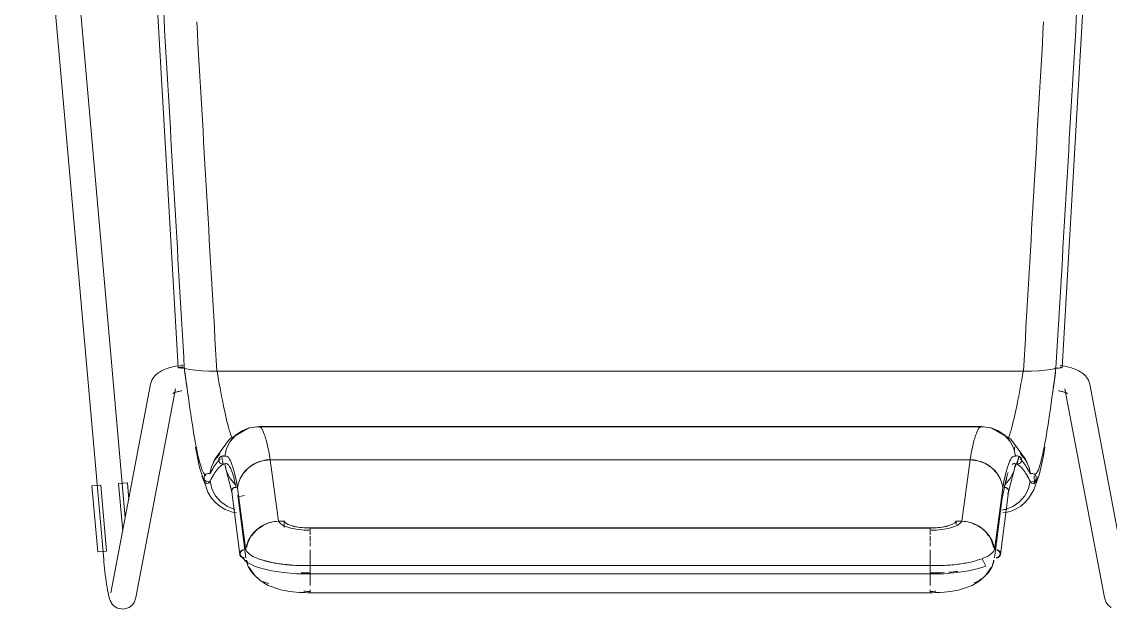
# Model space of a CAD drawing. Header units: millimetres. Extents: x 155927 to 295199, y -4084 to 97293.
# Drawn here: x 205808 to 206326, y 11464 to 11743 of the extents above; entities that cross this region are included whole.
import ezdxf

# ---------------------------------------------------------------- set-up
doc = ezdxf.new("R2010")
doc.units = ezdxf.units.MM
doc.header["$MEASUREMENT"] = 0
doc.layers.add('I-FURN', color=8, linetype='CONTINUOUS', lineweight=9)

msp = doc.modelspace()

# ---------------------------------------------------------------- linework, layer by layer
at = {"layer": 'I-FURN'}
for p, q in [((205808.28, 11930.76), (205847.23, 11487.43)), ((205857.53, 11507.3), (205820.24, 11931.81)), ((205863.43, 11910.63), (205882.71, 11578.72)), ((206322.24, 11910.63), (206302.95, 11578.72)), ((205877.63, 11578.36), (205878.23, 11578.56)), ((205878.23, 11578.56), (205878.85, 11578.74)), ((205878.85, 11578.74), (205879.48, 11578.91)), ((205879.48, 11578.91), (205880.12, 11579.07)), ((205880.12, 11579.07), (205880.78, 11579.23)), ((205880.78, 11579.23), (205881.45, 11579.37)), ((205881.45, 11579.37), (205882.13, 11579.5)), ((205882.13, 11579.5), (205882.82, 11579.63)), ((205882.71, 11578.72), (205882.78, 11578.78)), ((205882.79, 11578.67), (205882.71, 11578.72)), ((205882.78, 11578.78), (205882.72, 11578.72)), ((205882.72, 11578.72), (205882.79, 11578.67)), ((205882.96, 11578.83), (205882.78, 11578.78)), ((205882.78, 11578.78), (205882.96, 11578.83)), ((205882.79, 11578.67), (205882.98, 11578.62)), ((205882.98, 11578.62), (205882.79, 11578.67)), ((205883.25, 11578.87), (205882.96, 11578.83)), ((205882.96, 11578.83), (205883.25, 11578.87)), ((205882.98, 11578.62), (205883.28, 11578.58)), ((205883.28, 11578.57), (205882.98, 11578.62)), ((205883.63, 11578.9), (205883.25, 11578.87)), ((205883.25, 11578.87), (205883.63, 11578.9)), ((205883.28, 11578.58), (205883.67, 11578.54)), ((205883.66, 11578.54), (205883.28, 11578.57)), ((205883.52, 11579.75), (205884.24, 11579.85)), ((205884.08, 11578.93), (205883.63, 11578.9)), ((205883.63, 11578.9), (205884.08, 11578.93)), ((205884.12, 11578.52), (205883.66, 11578.54)), ((205883.67, 11578.54), (205884.12, 11578.52)), ((205884.57, 11578.94), (205884.08, 11578.93)), ((205884.08, 11578.93), (205884.57, 11578.94)), ((205884.12, 11578.52), (205884.61, 11578.51)), ((205884.61, 11578.51), (205884.12, 11578.52)), ((205884.24, 11579.85), (205884.97, 11579.95)), ((205885.07, 11578.93), (205884.57, 11578.94)), ((205884.57, 11578.94), (205885.07, 11578.93)), ((205884.61, 11578.51), (205885.11, 11578.52)), ((205885.11, 11578.52), (205884.61, 11578.51)), ((205885.11, 11578.52), (205885.58, 11578.53)), ((205885.58, 11578.53), (205885.11, 11578.52)), ((205886.48, 11578.13), (205885.58, 11578.53)), ((205885.58, 11578.53), (205886.48, 11578.13)), ((206300.08, 11578.53), (206299.18, 11578.13)), ((206299.18, 11578.13), (206300.08, 11578.53)), ((206300.08, 11578.53), (206300.55, 11578.52)), ((206300.55, 11578.52), (206300.08, 11578.53)), ((206300.55, 11578.52), (206301.05, 11578.51)), ((206301.05, 11578.51), (206300.55, 11578.52)), ((206301.05, 11578.51), (206301.54, 11578.52)), ((206301.55, 11578.52), (206301.05, 11578.51)), ((206301.54, 11578.52), (206302, 11578.54)), ((206302, 11578.54), (206301.55, 11578.52)), ((206302, 11578.54), (206302.38, 11578.58)), ((206302.39, 11578.57), (206302, 11578.54)), ((206302.41, 11578.87), (206302.03, 11578.9)), ((206302.03, 11578.9), (206302.41, 11578.87)), ((206302.84, 11579.63), (206302.14, 11579.75)), ((206302.38, 11578.58), (206302.68, 11578.62)), ((206302.68, 11578.62), (206302.39, 11578.57)), ((206302.7, 11578.83), (206302.41, 11578.87)), ((206302.41, 11578.87), (206302.7, 11578.83)), ((206303.54, 11579.5), (206302.84, 11579.63)), ((206302.95, 11578.72), (206302.88, 11578.78)), ((206302.89, 11578.78), (206302.95, 11578.72)), ((206304.22, 11579.37), (206303.54, 11579.5)), ((206304.89, 11579.23), (206304.22, 11579.37)), ((206305.54, 11579.07), (206304.89, 11579.23)), ((206306.18, 11578.91), (206305.54, 11579.07)), ((206306.81, 11578.74), (206306.18, 11578.91)), ((206307.43, 11578.56), (206306.81, 11578.74)), ((206308.04, 11578.36), (206307.43, 11578.56)), ((205870.15, 11572.76), (205870.58, 11573.55)), ((205870.58, 11573.55), (205871.07, 11574.24)), ((205871.07, 11574.24), (205871.58, 11574.83)), ((205871.58, 11574.83), (205872.1, 11575.35)), ((205872.1, 11575.35), (205872.63, 11575.8)), ((205872.63, 11575.8), (205873.16, 11576.21)), ((205873.16, 11576.21), (205873.7, 11576.56)), ((205873.7, 11576.56), (205874.24, 11576.89)), ((205874.24, 11576.89), (205874.77, 11577.18)), ((205874.77, 11577.18), (205875.32, 11577.45)), ((205875.32, 11577.45), (205875.88, 11577.7)), ((205875.88, 11577.7), (205876.45, 11577.94)), ((205876.45, 11577.94), (205877.03, 11578.16)), ((205877.03, 11578.16), (205877.63, 11578.36)), ((205888.22, 11577.77), (205886.48, 11578.13)), ((205886.48, 11578.13), (205888.23, 11577.77)), ((205890.69, 11577.46), (205888.23, 11577.77)), ((205888.23, 11577.77), (205890.73, 11577.45)), ((205893.78, 11577.22), (205890.72, 11577.45)), ((205890.73, 11577.45), (205893.83, 11577.22)), ((205897.3, 11577.06), (205893.83, 11577.22)), ((205893.83, 11577.22), (205897.36, 11577.06)), ((205901.05, 11577), (205897.36, 11577.06)), ((205897.36, 11577.06), (205901.13, 11577)), ((205901.13, 11577), (206284.53, 11577)), ((206284.53, 11577), (205901.13, 11577)), ((206284.53, 11577), (206288.3, 11577.06)), ((206288.3, 11577.06), (206284.61, 11577)), ((206288.3, 11577.06), (206291.83, 11577.22)), ((206291.84, 11577.22), (206288.36, 11577.06)), ((206291.83, 11577.22), (206294.94, 11577.45)), ((206294.94, 11577.45), (206291.88, 11577.22)), ((206294.94, 11577.45), (206297.43, 11577.77)), ((206297.43, 11577.77), (206294.97, 11577.46)), ((206297.43, 11577.77), (206299.18, 11578.13)), ((206299.18, 11578.13), (206297.44, 11577.77)), ((206308.63, 11578.16), (206308.04, 11578.36)), ((206309.21, 11577.94), (206308.63, 11578.16)), ((206309.78, 11577.7), (206309.21, 11577.94)), ((206310.34, 11577.45), (206309.78, 11577.7)), ((206310.89, 11577.18), (206310.34, 11577.45)), ((206311.43, 11576.89), (206310.89, 11577.18)), ((206311.97, 11576.56), (206311.43, 11576.89)), ((206312.5, 11576.21), (206311.97, 11576.56)), ((206313.04, 11575.8), (206312.5, 11576.21)), ((206313.57, 11575.35), (206313.04, 11575.8)), ((206314.09, 11574.83), (206313.57, 11575.35)), ((206314.6, 11574.24), (206314.09, 11574.83)), ((206315.08, 11573.55), (206314.6, 11574.24)), ((206315.52, 11572.76), (206315.08, 11573.55)), ((205869.52, 11570.88), (205850.71, 11471.58)), ((205862.5, 11469.35), (205881.31, 11568.64)), ((205869.52, 11570.88), (205869.78, 11571.86)), ((205869.78, 11571.86), (205870.15, 11572.76)), ((206304.35, 11568.64), (206323.16, 11469.35)), ((206315.88, 11571.86), (206315.52, 11572.76)), ((206316.14, 11570.88), (206315.88, 11571.86)), ((206334.95, 11471.58), (206316.14, 11570.88)), ((205880.09, 11566.41), (205880.12, 11566.43)), ((205880.12, 11566.43), (205880.19, 11566.47)), ((205880.19, 11566.47), (205880.28, 11566.52)), ((205880.28, 11566.52), (205880.43, 11566.59)), ((205880.43, 11566.59), (205880.62, 11566.68)), ((205880.62, 11566.68), (205880.86, 11566.77)), ((205880.86, 11566.77), (205881.13, 11566.88)), ((205881.13, 11566.88), (205881.43, 11566.98)), ((205881.43, 11566.98), (205881.77, 11567.09)), ((205881.77, 11567.09), (205882.13, 11567.2)), ((205882.13, 11567.2), (205882.53, 11567.31)), ((205882.53, 11567.31), (205882.95, 11567.41)), ((205882.95, 11567.41), (205883.39, 11567.52)), ((205883.39, 11567.52), (205883.86, 11567.62)), ((205883.86, 11567.62), (205884.35, 11567.71)), ((206301.8, 11567.62), (206301.31, 11567.71)), ((206302.27, 11567.52), (206301.8, 11567.62)), ((206302.72, 11567.41), (206302.27, 11567.52)), ((206303.14, 11567.31), (206302.72, 11567.41)), ((206303.53, 11567.2), (206303.14, 11567.31)), ((206303.9, 11567.09), (206303.53, 11567.2)), ((206304.23, 11566.98), (206303.9, 11567.09)), ((206304.54, 11566.88), (206304.23, 11566.98)), ((206304.81, 11566.77), (206304.54, 11566.88)), ((206305.04, 11566.68), (206304.81, 11566.77)), ((206305.23, 11566.59), (206305.04, 11566.68)), ((206305.38, 11566.52), (206305.23, 11566.59)), ((206305.47, 11566.47), (206305.38, 11566.52)), ((206305.55, 11566.43), (206305.47, 11566.47)), ((206305.57, 11566.41), (206305.55, 11566.43)), ((205915.79, 11549.79), (205907.14, 11544.67)), ((205913.08, 11548.67), (205909.94, 11546.5)), ((205909.95, 11546.49), (205913.08, 11548.66)), ((205915.94, 11549.86), (205912.76, 11548.49)), ((205916.65, 11550.03), (205913.08, 11548.67)), ((205913.08, 11548.66), (205916.65, 11550.02)), ((205920.98, 11550.65), (205915.94, 11549.86)), ((205916.65, 11550.02), (205920.44, 11550.5)), ((205920.44, 11550.5), (205916.65, 11550.03)), ((205920.44, 11550.5), (206265.22, 11550.5)), ((206265.22, 11550.5), (205920.44, 11550.5)), ((205959.89, 11550.66), (205920.98, 11550.66)), ((206264.69, 11550.66), (205959.89, 11550.66)), ((206264.69, 11550.65), (206269.72, 11549.86)), ((206265.22, 11550.5), (206269.01, 11550.02)), ((206269.02, 11550.03), (206265.22, 11550.5)), ((206269.01, 11550.02), (206272.58, 11548.66)), ((206272.59, 11548.67), (206269.02, 11550.03)), ((206269.72, 11549.86), (206272.9, 11548.49)), ((206269.87, 11549.79), (206278.53, 11544.67)), ((206272.58, 11548.66), (206275.72, 11546.49)), ((206275.72, 11546.5), (206272.59, 11548.67)), ((205907.14, 11544.67), (205900.15, 11535.14)), ((205907.43, 11543.62), (205905.68, 11540.23)), ((205905.69, 11540.23), (205907.44, 11543.61)), ((205909.94, 11546.5), (205907.43, 11543.62)), ((205907.44, 11543.61), (205909.95, 11546.49)), ((206278.23, 11543.62), (206275.72, 11546.5)), ((206275.72, 11546.49), (206278.22, 11543.61)), ((206278.22, 11543.61), (206279.98, 11540.23)), ((206279.98, 11540.23), (206278.23, 11543.62)), ((206278.53, 11544.67), (206285.51, 11535.14)), ((205890.82, 11540.81), (205892.73, 11531.15)), ((205902.61, 11537.9), (205900.2, 11535.06)), ((205900.21, 11535.06), (205902.61, 11537.9)), ((205905.68, 11540.23), (205904.79, 11536.51)), ((206280.88, 11536.51), (206279.98, 11540.23)), ((206283.06, 11537.9), (206285.45, 11535.06)), ((206285.46, 11535.06), (206283.06, 11537.9)), ((206294.11, 11536.74), (206294.84, 11540.81)), ((205900.2, 11535.06), (205898.56, 11531.74)), ((205898.57, 11531.73), (205900.21, 11535.06)), ((205900.15, 11535.14), (205899.26, 11533.39)), ((205901.95, 11534.76), (205902.02, 11535.25)), ((205902.01, 11535.25), (205901.95, 11534.76)), ((205902.02, 11534.27), (205901.95, 11534.76)), ((205901.95, 11534.76), (205902.01, 11534.27)), ((205902.2, 11535.71), (205902.01, 11535.25)), ((205902.01, 11534.27), (205902.2, 11533.81)), ((205902.02, 11535.25), (205902.21, 11535.71)), ((205902.21, 11533.81), (205902.02, 11534.27)), ((205902.49, 11536.11), (205902.2, 11535.71)), ((205902.2, 11533.81), (205902.49, 11533.4)), ((205902.21, 11535.71), (205902.5, 11536.11)), ((205902.5, 11533.41), (205902.21, 11533.81)), ((205902.88, 11536.43), (205902.49, 11536.11)), ((205902.49, 11533.4), (205902.88, 11533.09)), ((205902.5, 11536.11), (205902.88, 11536.43)), ((205902.88, 11533.09), (205902.5, 11533.41)), ((205902.88, 11536.43), (205903.33, 11536.63)), ((205903.33, 11536.63), (205902.88, 11536.43)), ((205903.33, 11532.89), (205902.88, 11533.09)), ((205902.88, 11533.09), (205903.33, 11532.89)), ((205905.86, 11536.53), (205902.98, 11536.48)), ((205903.27, 11536.61), (205904.11, 11532.72)), ((205903.33, 11536.63), (205903.82, 11536.71)), ((205903.82, 11536.71), (205903.33, 11536.63)), ((205903.82, 11532.81), (205903.33, 11532.89)), ((205903.33, 11532.89), (205903.82, 11532.8)), ((205903.82, 11536.71), (205904.32, 11536.67)), ((205904.32, 11536.67), (205903.82, 11536.71)), ((205904.32, 11532.85), (205903.82, 11532.81)), ((205903.82, 11532.8), (205904.32, 11532.84)), ((205904.32, 11536.67), (205904.79, 11536.51)), ((205904.79, 11536.51), (205904.32, 11536.67)), ((205904.79, 11533.01), (205904.32, 11532.85)), ((205904.32, 11532.84), (205904.79, 11533)), ((205904.79, 11533), (205905.68, 11529.29)), ((205905.14, 11531.16), (205904.82, 11533.02)), ((205919.16, 11533.11), (205916.05, 11531.03)), ((205922.71, 11534.43), (205919.16, 11533.11)), ((205926.48, 11534.9), (205922.71, 11534.43)), ((205930.34, 11505.63), (205926.48, 11534.9)), ((205926.48, 11534.9), (206259.19, 11534.9)), ((206259.19, 11534.9), (205926.48, 11534.9)), ((206259.19, 11534.9), (206255.33, 11505.63)), ((206262.96, 11534.43), (206259.19, 11534.9)), ((206266.5, 11533.11), (206262.96, 11534.43)), ((206269.62, 11531.03), (206266.5, 11533.11)), ((206279.98, 11529.29), (206280.88, 11533)), ((206280.52, 11531.16), (206282.69, 11536.48)), ((206280.87, 11536.51), (206281.34, 11536.67)), ((206281.34, 11532.85), (206280.87, 11533.01)), ((206281.35, 11536.67), (206280.88, 11536.51)), ((206280.88, 11533), (206281.35, 11532.84)), ((206281.34, 11536.67), (206281.84, 11536.71)), ((206281.84, 11532.81), (206281.34, 11532.85)), ((206281.84, 11536.71), (206281.35, 11536.67)), ((206281.35, 11532.84), (206281.84, 11532.8)), ((206281.55, 11532.72), (206282.39, 11536.61)), ((206281.84, 11536.71), (206282.33, 11536.63)), ((206282.33, 11536.63), (206281.84, 11536.71)), ((206282.33, 11532.89), (206281.84, 11532.81)), ((206281.84, 11532.8), (206282.33, 11532.89)), ((206282.33, 11536.63), (206282.78, 11536.43)), ((206282.79, 11536.43), (206282.33, 11536.63)), ((206282.78, 11533.09), (206282.33, 11532.89)), ((206282.33, 11532.89), (206282.79, 11533.09)), ((206282.78, 11536.43), (206283.16, 11536.11)), ((206283.16, 11533.41), (206282.78, 11533.09)), ((206283.17, 11536.11), (206282.79, 11536.43)), ((206282.79, 11533.09), (206283.17, 11533.4)), ((206283.16, 11536.11), (206283.46, 11535.71)), ((206283.46, 11533.81), (206283.16, 11533.41)), ((206283.46, 11535.71), (206283.17, 11536.11)), ((206283.17, 11533.4), (206283.46, 11533.81)), ((206283.46, 11535.71), (206283.65, 11535.25)), ((206283.65, 11535.25), (206283.46, 11535.71)), ((206283.65, 11534.27), (206283.46, 11533.81)), ((206283.46, 11533.81), (206283.65, 11534.27)), ((206283.65, 11535.25), (206283.71, 11534.76)), ((206283.72, 11534.76), (206283.65, 11535.25)), ((206283.71, 11534.76), (206283.65, 11534.27)), ((206283.65, 11534.27), (206283.72, 11534.76)), ((206285.45, 11535.06), (206287.09, 11531.73)), ((206287.1, 11531.74), (206285.46, 11535.06)), ((206285.51, 11535.14), (206286.4, 11533.39)), ((206292.21, 11528.22), (206294.11, 11536.74)), ((205892.73, 11531.15), (205896.71, 11519.43)), ((205895.01, 11526.83), (205894.95, 11526.34)), ((205894.96, 11526.34), (205895.02, 11526.82)), ((205895.19, 11527.29), (205895.01, 11526.83)), ((205895.02, 11526.82), (205895.2, 11527.28)), ((205895.48, 11527.69), (205895.19, 11527.29)), ((205895.2, 11527.28), (205895.49, 11527.69)), ((205895.86, 11528.01), (205895.48, 11527.69)), ((205895.49, 11527.69), (205895.87, 11528)), ((205896.31, 11528.21), (205895.86, 11528.01)), ((205895.87, 11528), (205896.31, 11528.21)), ((205896.31, 11528.21), (205896.81, 11528.3)), ((205896.8, 11528.3), (205896.31, 11528.21)), ((205897.3, 11528.27), (205896.8, 11528.3)), ((205896.81, 11528.3), (205897.3, 11528.27)), ((205897.3, 11528.27), (205897.78, 11528.12)), ((205897.78, 11528.12), (205897.3, 11528.27)), ((205898.56, 11531.74), (205897.78, 11528.12)), ((205897.78, 11528.12), (205898.57, 11531.73)), ((205908.11, 11519.54), (205905.14, 11531.16)), ((205905.68, 11529.29), (205907.43, 11525.9)), ((205916.05, 11531.03), (205913.56, 11528.29)), ((206272.1, 11528.29), (206269.62, 11531.03)), ((206277.55, 11519.54), (206280.52, 11531.16)), ((206278.23, 11525.9), (206279.98, 11529.29)), ((206287.09, 11531.73), (206287.88, 11528.12)), ((206287.88, 11528.12), (206287.1, 11531.74)), ((206287.88, 11528.12), (206288.36, 11528.27)), ((206288.36, 11528.27), (206287.88, 11528.12)), ((206288.36, 11528.27), (206288.86, 11528.3)), ((206288.86, 11528.3), (206288.36, 11528.27)), ((206288.86, 11528.3), (206289.35, 11528.21)), ((206289.35, 11528.21), (206288.86, 11528.3)), ((206289.35, 11528.21), (206289.8, 11528)), ((206289.8, 11528.01), (206289.35, 11528.21)), ((206289.54, 11520.59), (206292.21, 11528.22)), ((206289.91, 11523.39), (206289.71, 11527.24)), ((206290.18, 11527.69), (206289.8, 11528.01)), ((206289.8, 11528), (206290.18, 11527.69)), ((206290.18, 11527.69), (206290.47, 11527.28)), ((206290.47, 11527.29), (206290.18, 11527.69)), ((206290.65, 11526.83), (206290.47, 11527.29)), ((206290.47, 11527.28), (206290.65, 11526.82)), ((206290.71, 11526.34), (206290.65, 11526.83)), ((206290.65, 11526.82), (206290.71, 11526.34)), ((205841.66, 11522.45), (205843.7, 11522.63)), ((205844.42, 11491.04), (205841.66, 11522.45)), ((205843.7, 11522.63), (205845.76, 11522.81)), ((205848.65, 11491.41), (205845.89, 11522.82)), ((205854.33, 11523.57), (205856.32, 11500.96)), ((205854.46, 11523.58), (205856.52, 11523.76)), ((205856.52, 11523.76), (205858.57, 11523.94)), ((205859.26, 11516.04), (205858.57, 11523.94)), ((205894.95, 11526.34), (205895.03, 11525.85)), ((205895.03, 11525.85), (205894.96, 11526.34)), ((205895.23, 11525.4), (205895.03, 11525.85)), ((205895.03, 11525.85), (205895.22, 11525.4)), ((205895.22, 11525.4), (205895.52, 11525)), ((205895.53, 11525.01), (205895.23, 11525.4)), ((205895.52, 11525), (205895.91, 11524.7)), ((205895.91, 11524.7), (205895.53, 11525.01)), ((205896.37, 11524.51), (205895.91, 11524.7)), ((205895.91, 11524.7), (205896.37, 11524.5)), ((205896.86, 11524.43), (205896.37, 11524.51)), ((205896.37, 11524.5), (205896.86, 11524.43)), ((205897.36, 11524.47), (205896.86, 11524.43)), ((205896.86, 11524.43), (205897.36, 11524.47)), ((205897.83, 11524.64), (205897.36, 11524.47)), ((205897.36, 11524.47), (205897.83, 11524.64)), ((205897.83, 11524.64), (205898.73, 11521.01)), ((205907.43, 11525.9), (205909.94, 11523.02)), ((205909.47, 11521.64), (205909.02, 11521.45)), ((205909.96, 11521.72), (205909.47, 11521.64)), ((205910.46, 11521.68), (205909.96, 11521.72)), ((205914.77, 11491.83), (205910.93, 11521.53)), ((206270.89, 11491.83), (206274.73, 11521.53)), ((206275.97, 11523.49), (206274.59, 11517.2)), ((206275.7, 11521.72), (206275.21, 11521.68)), ((206276.19, 11521.64), (206275.7, 11521.72)), ((206275.72, 11523.02), (206278.23, 11525.9)), ((206276.72, 11525.93), (206275.97, 11523.49)), ((206276.65, 11521.45), (206276.19, 11521.64)), ((206286.93, 11521.01), (206287.83, 11524.64)), ((206288.3, 11524.47), (206287.83, 11524.64)), ((206287.83, 11524.64), (206288.3, 11524.47)), ((206288.74, 11523.71), (206289.91, 11523.39)), ((206289.3, 11524.51), (206288.8, 11524.43)), ((206288.8, 11524.43), (206289.3, 11524.5)), ((206289.75, 11524.7), (206289.3, 11524.51)), ((206289.3, 11524.5), (206289.75, 11524.7)), ((206290.14, 11525.01), (206289.75, 11524.7)), ((206289.75, 11524.7), (206290.14, 11525)), ((206290.44, 11525.4), (206290.14, 11525.01)), ((206290.14, 11525), (206290.44, 11525.4)), ((206290.63, 11525.85), (206290.44, 11525.4)), ((206290.44, 11525.4), (206290.64, 11525.85)), ((206290.71, 11526.34), (206290.63, 11525.85)), ((206290.64, 11525.85), (206290.71, 11526.34)), ((205896.71, 11519.43), (205898.53, 11516.61)), ((205898.53, 11516.61), (205900.52, 11514.36)), ((205898.73, 11521.01), (205900.47, 11517.69)), ((205900.47, 11517.69), (205902.95, 11514.86)), ((205908.15, 11520.32), (205908.08, 11519.85)), ((205908.08, 11519.85), (205908.15, 11519.39)), ((205908.1, 11519.62), (205911.95, 11489.84)), ((205908.34, 11520.76), (205908.15, 11520.32)), ((205908.15, 11519.39), (205908.34, 11518.94)), ((205908.63, 11521.15), (205908.34, 11520.76)), ((205909.02, 11521.45), (205908.63, 11521.15)), ((205910.95, 11517.98), (205914.79, 11488.29)), ((205911.07, 11517.2), (205914.21, 11517.82)), ((206270.87, 11488.29), (206274.71, 11517.98)), ((206273.71, 11489.84), (206277.56, 11519.62)), ((206277.03, 11521.15), (206276.65, 11521.45)), ((206277.32, 11520.76), (206277.03, 11521.15)), ((206277.03, 11518.56), (206277.33, 11518.94)), ((206277.51, 11520.32), (206277.32, 11520.76)), ((206277.33, 11518.94), (206277.51, 11519.39)), ((206277.58, 11519.85), (206277.51, 11520.32)), ((206277.51, 11519.39), (206277.58, 11519.85)), ((206282.71, 11514.86), (206285.19, 11517.69)), ((206285.19, 11517.69), (206286.93, 11521.01)), ((206285.3, 11514.52), (206287.04, 11516.48)), ((206287.04, 11516.48), (206289.54, 11520.59)), ((205900.52, 11514.36), (205902.69, 11512.58)), ((205902.69, 11512.58), (205904.96, 11511.24)), ((205902.95, 11514.86), (205906.04, 11512.69)), ((205904.96, 11511.24), (205908.56, 11509.95)), ((205906.04, 11512.69), (205909.55, 11511.28)), ((206276.11, 11511.29), (206274.37, 11510.92)), ((206274.37, 11510.92), (206276.11, 11511.28)), ((206276.11, 11511.28), (206279.63, 11512.69)), ((206278.76, 11510.43), (206281.13, 11511.46)), ((206279.63, 11512.69), (206282.71, 11514.86)), ((206281.13, 11511.46), (206283.32, 11512.83)), ((206283.32, 11512.83), (206285.3, 11514.52)), ((205908.56, 11509.95), (205910.34, 11509.72)), ((206274.83, 11509.62), (206276.25, 11509.77)), ((206276.25, 11509.77), (206278.76, 11510.43)), ((205933.05, 11505.69), (205930.34, 11505.63)), ((205933.05, 11505.69), (205933.05, 11502.69)), ((205933.69, 11504.83), (205933.05, 11505.69)), ((205935.04, 11504.05), (205933.69, 11504.83)), ((205937.03, 11503.37), (205935.04, 11504.05)), ((205939.52, 11502.86), (205937.03, 11503.37)), ((205942.37, 11502.55), (205939.52, 11502.86)), ((205945.41, 11502.44), (205942.37, 11502.55)), ((206240.26, 11502.44), (205945.41, 11502.44)), ((205945.41, 11502.38), (206240.26, 11502.38)), ((205945.41, 11499.11), (205945.41, 11500.85)), ((206243.29, 11502.55), (206240.26, 11502.44)), ((206240.26, 11500.85), (206240.26, 11499.11)), ((206246.15, 11502.86), (206243.29, 11502.55)), ((206248.64, 11503.37), (206246.15, 11502.86)), ((206250.62, 11504.05), (206248.64, 11503.37)), ((206251.97, 11504.83), (206250.62, 11504.05)), ((206252.61, 11505.69), (206251.97, 11504.83)), ((206252.61, 11504.03), (206252.61, 11505.69)), ((206255.33, 11505.63), (206252.61, 11505.69)), ((205945.41, 11496.06), (205945.41, 11498.53)), ((206240.26, 11498.53), (206240.26, 11496.06)), ((205846.46, 11491.22), (205844.42, 11491.04)), ((205848.52, 11491.4), (205846.46, 11491.22)), ((205914.64, 11489.48), (205914.02, 11494.25)), ((205945.41, 11493.7), (205945.41, 11495.54)), ((205945.41, 11488.51), (205945.41, 11492.07)), ((206240.26, 11495.54), (206240.26, 11493.7)), ((206240.26, 11492.07), (206240.26, 11488.51)), ((206271.33, 11491.82), (206271.64, 11494.26)), ((205847.24, 11487.28), (205847.23, 11487.43)), ((205847.31, 11486.52), (205847.24, 11487.28)), ((205847.38, 11485.77), (205847.31, 11486.52)), ((205847.45, 11485.03), (205847.38, 11485.77)), ((205914.86, 11486.44), (205912.31, 11489.35)), ((205918.98, 11484.26), (205914.86, 11486.44)), ((205920.74, 11487.8), (205924.17, 11486.71)), ((205924.17, 11486.71), (205928.61, 11485.74)), ((205928.61, 11485.74), (205932.62, 11485.15)), ((205945.41, 11488.32), (205945.41, 11484.51)), ((205945.41, 11484.51), (205945.41, 11488.32)), ((206240.26, 11484.51), (206240.26, 11488.32)), ((206240.26, 11488.32), (206240.26, 11484.51)), ((206266.69, 11484.26), (206264.93, 11487.8)), ((205847.53, 11484.28), (205847.45, 11485.03)), ((205847.6, 11483.54), (205847.53, 11484.28)), ((205847.68, 11482.81), (205847.6, 11483.54)), ((205847.76, 11482.08), (205847.68, 11482.81)), ((205847.84, 11481.36), (205847.76, 11482.08)), ((205847.93, 11480.66), (205847.84, 11481.36)), ((205848.01, 11479.96), (205847.93, 11480.66)), ((205916.44, 11483.65), (205916.34, 11483.85)), ((205919.11, 11479.76), (205916.44, 11483.65)), ((205922.43, 11483.1), (205918.98, 11484.26)), ((205927.12, 11482), (205922.43, 11483.1)), ((205932.74, 11481.16), (205927.12, 11482)), ((205932.62, 11485.15), (205939.18, 11484.61)), ((205938.86, 11480.67), (205932.74, 11481.16)), ((205945.41, 11480.57), (205938.86, 11480.67)), ((205939.18, 11484.61), (205945.41, 11484.54)), ((206240.26, 11484.54), (205945.41, 11484.54)), ((205945.41, 11480.58), (205945.41, 11484.53)), ((205945.41, 11484.53), (205945.41, 11484.43)), ((205945.41, 11484.43), (205945.41, 11484.2)), ((205945.41, 11484.2), (205945.41, 11483.87)), ((205945.41, 11483.87), (205945.41, 11483.45)), ((205945.41, 11483.45), (205945.41, 11482.98)), ((205945.41, 11482.98), (205945.41, 11482.48)), ((205945.41, 11482.48), (205945.41, 11481.99)), ((205945.41, 11481.99), (205945.41, 11481.54)), ((205945.41, 11481.54), (205945.41, 11481.15)), ((205945.41, 11481.15), (205945.41, 11480.84)), ((205945.41, 11480.84), (205945.41, 11480.64)), ((205945.41, 11480.82), (205945.41, 11477.79)), ((205945.41, 11477.8), (205945.41, 11480.82)), ((205945.41, 11480.64), (205945.41, 11480.57)), ((205945.41, 11480.57), (206240.26, 11480.57)), ((206240.26, 11484.43), (206240.26, 11480.58)), ((206240.26, 11484.2), (206240.26, 11484.43)), ((206240.26, 11483.87), (206240.26, 11484.2)), ((206240.26, 11483.45), (206240.26, 11483.87)), ((206240.26, 11482.98), (206240.26, 11483.45)), ((206240.26, 11482.48), (206240.26, 11482.98)), ((206240.26, 11481.99), (206240.26, 11482.48)), ((206240.26, 11481.54), (206240.26, 11481.99)), ((206240.26, 11481.15), (206240.26, 11481.54)), ((206240.26, 11480.84), (206240.26, 11481.15)), ((206240.26, 11480.64), (206240.26, 11480.84)), ((206240.26, 11477.79), (206240.26, 11480.82)), ((206240.26, 11480.82), (206240.26, 11477.8)), ((206240.26, 11480.57), (206246.8, 11480.67)), ((206240.26, 11480.57), (206240.26, 11480.64)), ((206246.8, 11480.67), (206252.92, 11481.16)), ((206252.92, 11481.16), (206258.54, 11482)), ((206258.54, 11482), (206263.23, 11483.1)), ((206263.23, 11483.1), (206266.69, 11484.26)), ((206266.55, 11479.76), (206269.23, 11483.65)), ((206269.23, 11483.65), (206269.33, 11483.85)), ((205848.1, 11479.27), (205848.01, 11479.96)), ((205848.18, 11478.59), (205848.1, 11479.27)), ((205848.27, 11477.93), (205848.18, 11478.59)), ((205848.36, 11477.28), (205848.27, 11477.93)), ((205848.45, 11476.65), (205848.36, 11477.28)), ((205848.54, 11476.03), (205848.45, 11476.65)), ((205848.63, 11475.42), (205848.54, 11476.03)), ((205848.72, 11474.84), (205848.63, 11475.42)), ((205921.59, 11477.46), (205919.11, 11479.76)), ((205925.47, 11475.07), (205921.59, 11477.46)), ((205931.52, 11472.95), (205925.47, 11475.07)), ((205945.41, 11475.06), (205945.41, 11477.64)), ((206240.26, 11477.64), (206240.26, 11475.06)), ((206254.15, 11472.95), (206260.19, 11475.07)), ((206260.19, 11475.07), (206264.08, 11477.46)), ((206264.08, 11477.46), (206266.55, 11479.76)), ((205848.82, 11474.27), (205848.72, 11474.84)), ((205848.91, 11473.72), (205848.82, 11474.27)), ((205849, 11473.19), (205848.91, 11473.72)), ((205849.1, 11472.67), (205849, 11473.19)), ((205849.19, 11472.18), (205849.1, 11472.67)), ((205849.29, 11471.7), (205849.19, 11472.18)), ((205849.38, 11471.24), (205849.29, 11471.7)), ((205849.48, 11470.8), (205849.38, 11471.24)), ((205849.58, 11470.37), (205849.48, 11470.8)), ((205849.69, 11469.95), (205849.58, 11470.37)), ((205849.79, 11469.55), (205849.69, 11469.95)), ((205935.55, 11472.16), (205931.52, 11472.95)), ((205940.38, 11471.65), (205935.55, 11472.16)), ((205945.41, 11471.54), (205940.38, 11471.65)), ((205945.41, 11471.55), (205945.41, 11473.03)), ((205945.41, 11471.71), (205945.41, 11471.54)), ((205945.41, 11471.54), (206240.26, 11471.54)), ((206240.26, 11473.03), (206240.26, 11471.55)), ((206240.26, 11471.54), (206240.26, 11471.71)), ((206240.26, 11471.54), (206245.29, 11471.65)), ((206245.29, 11471.65), (206250.11, 11472.16)), ((206250.11, 11472.16), (206254.15, 11472.95)), ((205849.91, 11469.16), (205849.79, 11469.55)), ((205850.03, 11468.76), (205849.91, 11469.16)), ((205850.18, 11468.36), (205850.03, 11468.76)), ((205850.34, 11467.93), (205850.18, 11468.36)), ((205850.56, 11467.45), (205850.34, 11467.93)), ((205850.86, 11466.89), (205850.56, 11467.45)), ((205851.34, 11466.19), (205850.86, 11466.89)), ((205852.2, 11465.28), (205851.34, 11466.19)), ((205853.85, 11464.24), (205852.2, 11465.28)), ((205859.36, 11464.59), (205860.94, 11465.91)), ((205860.94, 11465.91), (205861.69, 11467)), ((205861.69, 11467), (205862.06, 11467.8)), ((205862.06, 11467.8), (205862.28, 11468.42)), ((205862.28, 11468.42), (205862.41, 11468.93)), ((205862.41, 11468.93), (205862.5, 11469.35)), ((206323.25, 11468.93), (206323.16, 11469.35)), ((206323.39, 11468.42), (206323.25, 11468.93)), ((206323.6, 11467.8), (206323.39, 11468.42)), ((206323.98, 11467), (206323.6, 11467.8)), ((206324.72, 11465.91), (206323.98, 11467)), ((206326.3, 11464.59), (206324.72, 11465.91)), ((205856.61, 11463.76), (205853.85, 11464.24)), ((205859.36, 11464.59), (205856.61, 11463.76))]:
    msp.add_line(p, q, dxfattribs=at)
for centre, major_axis, ratio, start_param, end_param in [((205926.61, 11519.84), (-15.78, 0), 0.955139, 4.720632, 5.68731), ((206259.06, 11519.84), (-15.78, 0), 0.955139, 3.737469, 4.704147), ((205926.61, 11519.84), (-15.78, 0), 0.955139, 5.687432, 5.928979), ((206259.06, 11519.84), (-15.78, 0), 0.955139, 3.495799, 3.737346), ((205910.05, 11519.85), (-1.96, 0), 0.955139, 4.501447, 6.790779), ((205926.61, 11519.84), (-15.78, 0), 0.955139, 5.929149, 6.170649), ((206259.06, 11519.84), (-15.78, 0), 0.955139, 3.254129, 3.495629), ((206275.62, 11519.85), (-1.96, 0), 0.955139, 2.379629, 4.923331), ((205945.41, 11487.29), (0, -15.75), 0.000004, 3.431839, 3.614078), ((206240.26, 11487.29), (0, -15.75), 0.000004, 2.669107, 2.851347), ((205945.41, 11475.81), (-12.4, 0), 0.287441, 1.332781, 1.570796), ((206240.26, 11475.81), (12.4, 0), 0.287441, 4.712389, 4.932602)]:
    msp.add_ellipse(centre, major_axis=major_axis, ratio=ratio, start_param=start_param, end_param=end_param, dxfattribs=at)
for points in [[(205885.58, 11578.53), (205882.36, 11633.77), (205875.92, 11744.36), (205869.48, 11855.13), (205866.26, 11910.53)], [(206300.08, 11578.53), (206303.3, 11633.77), (206309.74, 11744.36), (206316.18, 11855.13), (206319.4, 11910.53)], [(205901.05, 11577), (205897.86, 11632.36), (205894.66, 11687.78), (205891.47, 11743.25)], [(206294.2, 11743.25), (206291, 11687.78), (206287.81, 11632.36), (206284.61, 11577)], [(205885.6, 11578.52), (205885.98, 11575.46), (205886.37, 11572.37), (205886.76, 11569.32)], [(206300.07, 11578.52), (206299.67, 11575.4), (206299.28, 11572.24), (206298.88, 11569.12)], [(205920.98, 11550.65), (205920.8, 11550.65), (205920.62, 11550.6), (205920.44, 11550.5)], [(206265.22, 11550.5), (206265.04, 11550.6), (206264.87, 11550.65), (206264.69, 11550.65)], [(205904.79, 11536.51), (205905.81, 11537.06), (205907.86, 11535.09), (205909.91, 11527.03), (205910.93, 11521.53)], [(206280.87, 11536.51), (206279.85, 11537.06), (206277.8, 11535.09), (206275.76, 11527.03), (206274.73, 11521.53)], [(206280.48, 11540.98), (206280.43, 11540.51), (206280.37, 11540.04), (206280.32, 11539.58)], [(206280.87, 11533.01), (206280.33, 11533.3), (206279.78, 11533.16), (206279.24, 11532.59)], [(206277.34, 11528.85), (206276.68, 11526.96), (206276.02, 11524.15), (206275.36, 11521.11)], [(205930.34, 11505.63), (205929.04, 11505.59), (205926.54, 11505.23), (205922.94, 11503.81), (205919.79, 11501.62), (205917.26, 11498.78), (205915.5, 11495.44), (205914.92, 11493.07), (205914.77, 11491.83)], [(205945.41, 11501.31), (205941.62, 11501.37), (205934.22, 11502.34), (205930.84, 11504.5), (205930.58, 11505.62)], [(205937.03, 11503.33), (205939.08, 11502.78), (205941.79, 11502.49), (205944.57, 11502.4)], [(206255.08, 11505.61), (206254.95, 11505.06), (206254.01, 11503.96), (206250.68, 11502.56), (206245.89, 11501.6), (206242.15, 11501.34), (206240.26, 11501.31)], [(206241.1, 11502.39), (206243.87, 11502.44), (206246.42, 11502.8), (206248.64, 11503.33)], [(206270.89, 11491.83), (206270.74, 11493.07), (206270.16, 11495.44), (206268.4, 11498.78), (206265.87, 11501.62), (206262.72, 11503.81), (206259.12, 11505.23), (206256.62, 11505.59), (206255.33, 11505.63)], [(205915.23, 11493.34), (205915.55, 11494.73), (205916.05, 11496.1), (205916.75, 11497.35)], [(206268.91, 11497.34), (206269.6, 11496.08), (206270.01, 11494.72), (206270.34, 11493.33)], [(205914.21, 11492.01), (205914.31, 11492.01), (205914.41, 11492), (205914.51, 11491.98)], [(205945.41, 11484.51), (205943.06, 11484.46), (205938.41, 11484.54), (205931.55, 11485.17), (205925.41, 11486.28), (205920.34, 11487.81), (205916.64, 11489.7), (205915.33, 11491.11), (205914.98, 11491.84)], [(206270.69, 11491.84), (206270.34, 11491.11), (206269.03, 11489.7), (206266.56, 11488.44), (206265.1, 11487.87)], [(205915.86, 11484.95), (205915.61, 11485.57), (205915.46, 11486.23), (205915.31, 11486.88)], [(206270.42, 11486.95), (206270.27, 11486.27), (206270.06, 11485.59), (206269.81, 11484.94)], [(205945.41, 11481.11), (205943.98, 11481.08), (205942.56, 11481.09), (205941.14, 11481.12)], [(206246.86, 11481.21), (206244.68, 11481.1), (206242.48, 11481.07), (206240.26, 11481.11)], [(206253.41, 11481.79), (206252, 11481.61), (206250.55, 11481.44), (206249.07, 11481.33)], [(205923.02, 11477.02), (205923.91, 11476.59), (205924.83, 11476.18), (205925.79, 11475.95)], [(205945.41, 11471.63), (205943.69, 11471.62), (205942.02, 11471.7), (205940.44, 11471.85)], [(206244.86, 11471.82), (206243.39, 11471.69), (206241.84, 11471.62), (206240.26, 11471.63)]]:
    msp.add_open_spline(points, degree=3, dxfattribs=at)
for points, knots in [([(205885.58, 11578.53), (205886.6, 11570.98), (205888.63, 11555.77), (205891.68, 11537.33), (205894.12, 11529.03), (205895.54, 11527.43), (205895.95, 11527.24)], [0, 0, 0, 0, 0.25, 0.5, 0.75, 0.8499412, 0.8499412, 0.8499412, 0.8499412]), ([(206300.08, 11578.53), (206299.06, 11570.98), (206297.06, 11555.95), (206295.05, 11543.77), (206294.05, 11539.02)], [0, 0, 0, 0, 0.25, 0.494112, 0.494112, 0.494112, 0.494112]), ([(205908.43, 11544.73), (205907.94, 11545.88), (205906.48, 11550.12), (205904.05, 11560.84), (205902.11, 11571.62), (205901.13, 11577)], [0.375, 0.375, 0.375, 0.375, 0.5, 0.75, 1, 1, 1, 1]), ([(206284.53, 11577), (206283.56, 11571.62), (206281.61, 11560.84), (206279.18, 11550.12), (206277.72, 11545.88), (206277.23, 11544.73)], [0, 0, 0, 0, 0.25, 0.5, 0.625, 0.625, 0.625, 0.625]), ([(205926.48, 11534.9), (205925.47, 11540.63), (205923.64, 11548.27), (205921.81, 11550.66), (205920.98, 11550.65)], [0, 0, 0, 0, 0.5, 0.9107154, 0.9107154, 0.9107154, 0.9107154]), ([(206264.69, 11550.65), (206263.86, 11550.66), (206262.03, 11548.27), (206260.19, 11540.63), (206259.19, 11534.9)], [0.0892847, 0.0892847, 0.0892847, 0.0892847, 0.5, 1, 1, 1, 1]), ([(206293.98, 11538.68), (206292.97, 11533.87), (206291.54, 11528.35), (206290.12, 11527.98), (206289.71, 11528.01)], [0.5, 0.5, 0.5, 0.5, 0.75, 0.8499411, 0.8499411, 0.8499411, 0.8499411]), ([(205897.78, 11528.12), (205898.95, 11530.53), (205900.57, 11533.19), (205902.2, 11534.86), (205902.66, 11535.25)], [0, 0, 0, 0, 0.5, 0.696307, 0.696307, 0.696307, 0.696307]), ([(205897.83, 11524.64), (205898.99, 11527.04), (205901.08, 11530.47), (205903.18, 11532.25), (205904.11, 11532.72)], [0, 0, 0, 0, 0.5, 0.9025379, 0.9025379, 0.9025379, 0.9025379]), ([(205904.79, 11533.01), (205905.81, 11533.55), (205907.63, 11531.82), (205909.44, 11525.34), (205910.24, 11521.62)], [0, 0, 0, 0, 0.5, 0.8877852, 0.8877852, 0.8877852, 0.8877852]), ([(206287.83, 11524.64), (206286.67, 11527.04), (206284.58, 11530.47), (206282.49, 11532.25), (206281.55, 11532.72)], [0, 0, 0, 0, 0.5, 0.9025383, 0.9025383, 0.9025383, 0.9025383]), ([(206287.88, 11528.12), (206286.72, 11530.53), (206285.09, 11533.19), (206283.46, 11534.86), (206283, 11535.25)], [0, 0, 0, 0, 0.5, 0.6963068, 0.6963068, 0.6963068, 0.6963068]), ([(205893.98, 11527.06), (205894.24, 11526.34), (205895.52, 11523.31), (205896.81, 11523.08), (205897.83, 11524.64)], [0.6866019, 0.6866019, 0.6866019, 0.6866019, 0.75, 1, 1, 1, 1]), ([(206291.61, 11526.84), (206291.37, 11526.21), (206290.11, 11523.31), (206288.86, 11523.08), (206287.83, 11524.64)], [0.6929173, 0.6929173, 0.6929173, 0.6929173, 0.75, 1, 1, 1, 1]), ([(205917.61, 11498.71), (205919.04, 11500.76), (205921.98, 11503.27), (205925.56, 11504.83), (205926.8, 11505.08)], [-0.6666667, -0.6666667, -0.6666667, -0.6666667, -0.3333333, -0.1666667, -0.1666667, -0.1666667, -0.1666667]), ([(206258.86, 11505.07), (206260.1, 11504.75), (206263.62, 11503.32), (206266.92, 11500.86), (206268.06, 11498.71)], [-0.8333333, -0.8333333, -0.8333333, -0.8333333, -0.6666667, -0.3333333, -0.3333333, -0.3333333, -0.3333333]), ([(205913.92, 11492.01), (205913.78, 11492), (205913.55, 11491.97), (205913.26, 11491.89), (205912.99, 11491.78), (205912.68, 11491.58), (205912.36, 11491.28), (205912.12, 11490.91), (205911.99, 11490.55), (205911.94, 11490.24), (205911.94, 11489.97), (205911.97, 11489.7), (205912.04, 11489.46), (205912.16, 11489.21), (205912.35, 11488.91), (205912.67, 11488.6), (205913.07, 11488.38), (205913.42, 11488.28), (205913.78, 11488.23), (205914.04, 11488.23), (205914.21, 11488.27)], [0.1111111, 0.1111111, 0.1111111, 0.1111111, 0.1666667, 0.1944444, 0.2222222, 0.2777778, 0.3333333, 0.3888889, 0.4444444, 0.4791667, 0.5138889, 0.5486111, 0.5833333, 0.6180556, 0.6527778, 0.7222222, 0.7916667, 0.8263889, 0.8611111, 0.9263275, 0.9263275, 0.9263275, 0.9263275]), ([(205914.21, 11488.26), (205913.98, 11488.25), (205913.62, 11488.28), (205913.17, 11488.44), (205912.76, 11488.7), (205912.3, 11489.22), (205912.05, 11490.08), (205912.28, 11490.88), (205912.67, 11491.41), (205913.06, 11491.72), (205913.36, 11491.87), (205913.52, 11491.92)], [-0.8995637, -0.8995637, -0.8995637, -0.8995637, -0.8125, -0.765625, -0.71875, -0.625, -0.5, -0.375, -0.3125, -0.25, -0.1875, -0.1875, -0.1875, -0.1875]), ([(206272.14, 11491.92), (206272.26, 11491.88), (206272.49, 11491.78), (206272.9, 11491.5), (206273.36, 11490.96), (206273.61, 11490.08), (206273.38, 11489.3), (206272.99, 11488.79), (206272.61, 11488.49), (206272.15, 11488.3), (206271.82, 11488.27), (206271.65, 11488.26)], [-0.8125, -0.8125, -0.8125, -0.8125, -0.765625, -0.71875, -0.625, -0.5, -0.375, -0.3125, -0.25, -0.1875, -0.125, -0.125, -0.125, -0.125]), ([(206271.74, 11488.24), (206271.89, 11488.24), (206272.11, 11488.26), (206272.4, 11488.33), (206272.67, 11488.42), (206272.99, 11488.61), (206273.31, 11488.89), (206273.54, 11489.25), (206273.67, 11489.6), (206273.72, 11489.91), (206273.73, 11490.18), (206273.69, 11490.45), (206273.62, 11490.7), (206273.51, 11490.95), (206273.31, 11491.26), (206272.99, 11491.59), (206272.59, 11491.83), (206272.24, 11491.94), (206271.98, 11491.99), (206271.82, 11492.01), (206271.75, 11492.01)], [0.1111111, 0.1111111, 0.1111111, 0.1111111, 0.1666667, 0.1944444, 0.2222222, 0.2777778, 0.3333333, 0.3888889, 0.4444444, 0.4791667, 0.5138889, 0.5486111, 0.5833333, 0.6180556, 0.6527778, 0.7222222, 0.7916667, 0.8263889, 0.8611111, 0.8888889, 0.8888889, 0.8888889, 0.8888889]), ([(205914.98, 11487.17), (205915.15, 11486.4), (205915.71, 11484.5), (205917.27, 11481.64), (205919.28, 11479.45), (205920.66, 11478.45), (205921.06, 11478.18)], [0.0592823, 0.0592823, 0.0592823, 0.0592823, 0.1666667, 0.3333333, 0.5, 0.565028, 0.565028, 0.565028, 0.565028]), ([(206264.93, 11487.8), (206263.51, 11487.26), (206260.18, 11486.26), (206254.11, 11485.17), (206247.26, 11484.54), (206242.6, 11484.46), (206240.26, 11484.51)], [0.3397465, 0.3397465, 0.3397465, 0.3397465, 0.5, 0.6666667, 0.8333333, 0.9999948, 0.9999948, 0.9999948, 0.9999948]), ([(206265.76, 11479.03), (206266.71, 11479.82), (206268.38, 11481.63), (206269.98, 11484.45), (206270.44, 11486.36), (206270.6, 11487.1)], [0.5, 0.5, 0.5, 0.5, 0.6666667, 0.8333333, 0.9365189, 0.9365189, 0.9365189, 0.9365189]), ([(206261.13, 11476.38), (206261.64, 11476.56), (206262.99, 11477.13), (206264.24, 11477.87), (206264.97, 11478.4)], [0.260519, 0.260519, 0.260519, 0.260519, 0.3333333, 0.4544474, 0.4544474, 0.4544474, 0.4544474])]:
    msp.add_open_spline(points, degree=3, knots=knots, dxfattribs=at)

doc.saveas('drawing.dxf')
